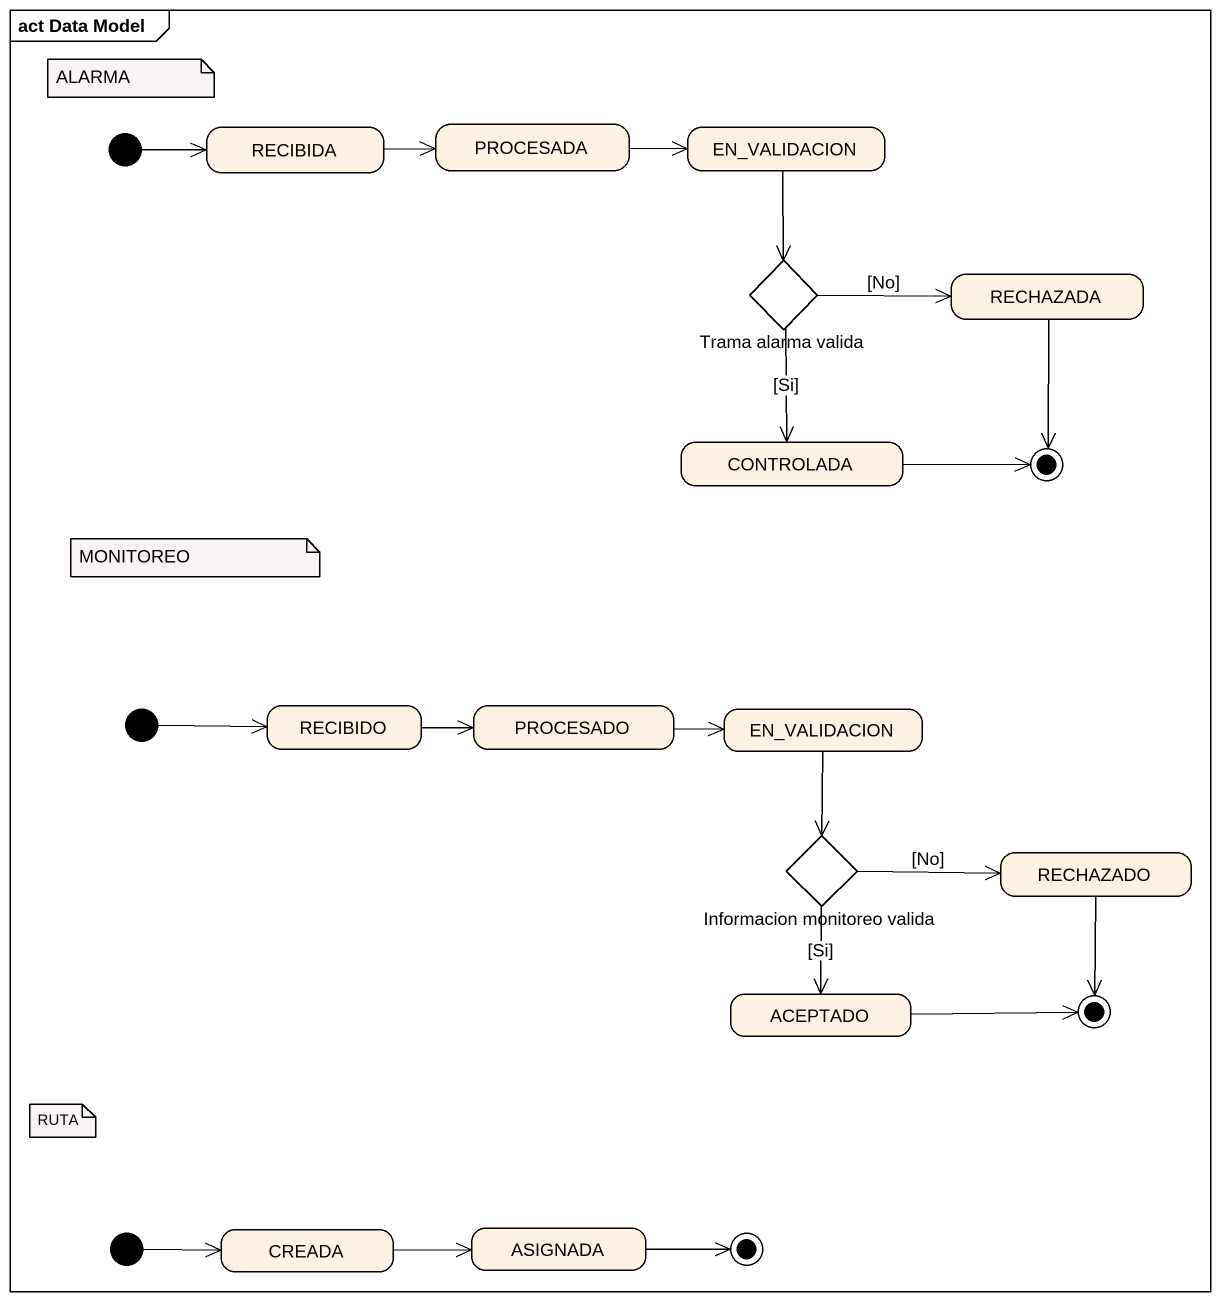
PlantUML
@startuml
mainframe act Data Model
hide empty description
state initial1 <<start>>
state RECIBIDA
state PROCESADA
state EN_VALIDACION
state "Trama alarma valida" as Trama_alarma_valida <<choice>>
state RECHAZADA
state CONTROLADA
state final1 <<end>>
state initial2 <<start>>
state RECIBIDO
state PROCESADO
state "EN_VALIDACION" as EN_VALIDACION_2
state "Informacion monitoreo valida" as Informacion_monitoreo_valida <<choice>>
state RECHAZADO
state ACEPTADO
state final2 <<end>>
state initial3 <<start>>
state CREADA
state ASIGNADA
state final3 <<end>>
initial1 -right-> RECIBIDA
RECIBIDA -right-> PROCESADA
PROCESADA -right-> EN_VALIDACION
EN_VALIDACION --> Trama_alarma_valida
Trama_alarma_valida -right-> RECHAZADA : [No]
Trama_alarma_valida --> CONTROLADA : [Si]
RECHAZADA --> final1
CONTROLADA -right-> final1
initial2 -right-> RECIBIDO
RECIBIDO -right-> PROCESADO
PROCESADO -right-> EN_VALIDACION_2
EN_VALIDACION_2 --> Informacion_monitoreo_valida
Informacion_monitoreo_valida -right-> RECHAZADO : [No]
Informacion_monitoreo_valida --> ACEPTADO : [Si]
RECHAZADO --> final2
ACEPTADO -right-> final2
initial3 -right-> CREADA
CREADA -right-> ASIGNADA
ASIGNADA -right-> final3
note as N1
  ALARMA
end note
note as N2
  MONITOREO
end note
note as N3
  RUTA
end note
@enduml
